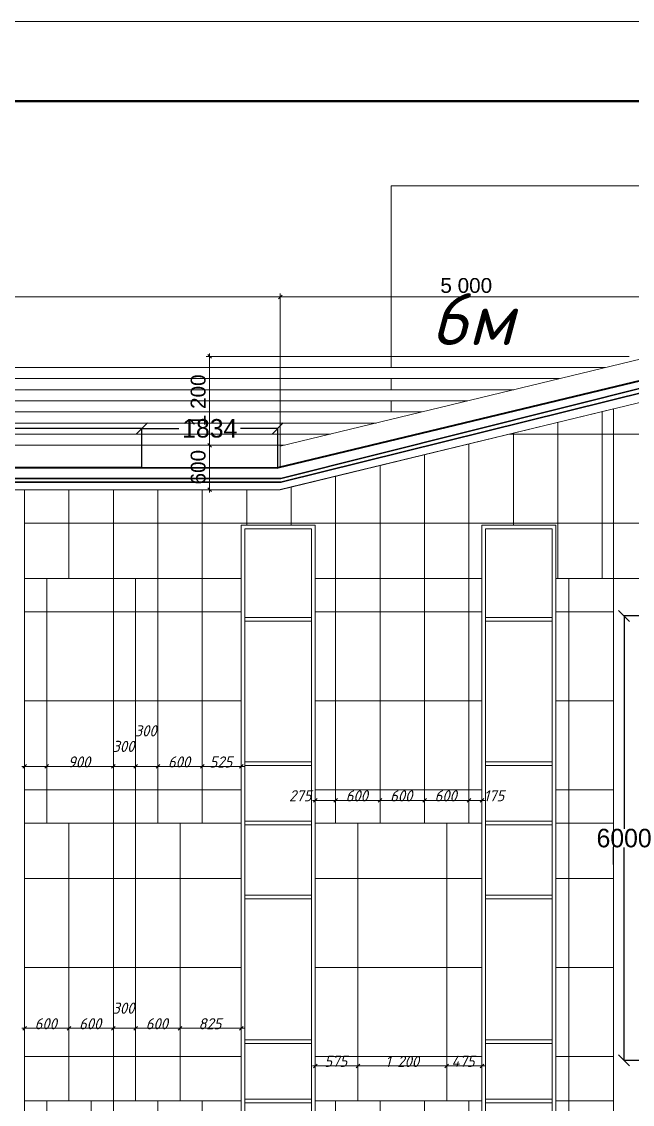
# Model space of a CAD drawing. Header units: millimetres. Extents: x 1499747 to 4230374, y -28481 to 441852.
# Drawn here: x 4100003 to 4108248, y 321294 to 335909 of the extents above; entities that cross this region are included whole.
import ezdxf
from ezdxf.enums import TextEntityAlignment as Align
from ezdxf.xclip import XClip

# ---------------------------------------------------------------- set-up
doc = ezdxf.new("R2010")
doc.units = ezdxf.units.MM
doc.header["$MEASUREMENT"] = 0
doc.header["$XCLIPFRAME"] = 0
doc.layers.add('0_ANNOT_Dimensions', color=7, linetype='Continuous')
for name, color, linetype, lineweight in [('1 Фасад_42_Витражные окна_Ном._пера__1_Ном._пера__7', 7, 'Continuous', 18), ('1 Фасад_42_Витражные окна_Ном._пера__20_Ном._пера__1', 1, 'Continuous', 18), ('1 Фасад_42_Выступы_Ном._пера__1_Ном._пера__7', 7, 'Continuous', 18), ('1 Фасад_42_Двери Archicad_Ном._пера__3_Ном._пера__30', 30, 'Continuous', 18), ('1 Фасад_42_Конструктив - Колонны_Ном._пера__1_Ном._пера__7', 7, 'Continuous', 18), ('1 Фасад_42_Конструктив - Стены Ненесущие Газоблок_Ном._пера__87_Ном._пера__251', 250, 'Continuous', 18), ('1 Фасад_42_Конструктив - Стены Несущие_Ном._пера__1_Ном._пера__7', 7, 'Continuous', 18), ('1 Фасад_42_Отделка керамика_Ном._пера__1_Ном._пера__7', 7, 'Continuous', 18), ('1 Фасад_42_Отделка керамика_Ном._пера__74_Ном._пера__255', 255, 'Continuous', 18), ('1 Фасад_42_Парапет_Ном._пера__20_Ном._пера__1', 1, 'Continuous', 18), ('1 Фасад_42_Размер - Общий_Ном._пера__1_Ном._пера__7', 7, 'Continuous', 18), ('1 Фасад_42_Ребра Навес_Ном._пера__1_Ном._пера__7', 7, 'Continuous', 18), ('1 Фасад_42_Сетка кладки_Ном._пера__102_Ном._пера__9', 9, 'Continuous', 18), ('1 Фасад_42_Сетка кладки_Ном._пера__20_Ном._пера__1', 1, 'Continuous', 18), ('1 Фасад_42_Сетка кладки_Ном._пера__62_Ном._пера__253', 252, 'Continuous', 18), ('Кабель 2х6 mm', 150, 'Continuous', 30)]:
    doc.layers.add(name, color=color, linetype=linetype, lineweight=lineweight)
doc.styles.add('СГЕНЕРИР_СТИЛЬ_1', font='')
doc.styles.add('СГЕНЕРИР_СТИЛЬ_2', font='arial.ttf')
doc.styles.add('СПДС', font='isocpeur.ttf', dxfattribs={"width": 0.9})
doc.styles.add('Текст', font='isocpeui.ttf')
doc.styles.get('СГЕНЕРИР_СТИЛЬ_1').set_extended_font_data('GOST Common', italic=True)
doc.dimstyles.get("Standard").update_dxf_attribs({"dimtxt": 0.18, "dimasz": 0.18, "dimexe": 0.18, "dimexo": 0.0625, "dimgap": 0.09, "dimtad": 0, "dimtih": 1, "dimtoh": 1, "dimdec": 4, "dimzin": 0, "dimdsep": 46, "dimtxsty": 'Standard', "dimcen": 0.09, "dimadec": 0, "dimazin": 0, "dimtfac": 1, "dimtdec": 4, "dimtofl": 0, "dimtmove": 0, "dimatfit": 3, "dimfxl": 1, "dimtolj": 1, "dimtzin": 0, "dimarcsym": 0})

# ---------------------------------------------------------------- blocks, each defined once
blk = doc.blocks.new('Чертеж_5_42', base_point=(1557140, 9891))
at = {"layer": '1 Фасад_42_Витражные окна_Ном._пера__1_Ном._пера__7', "color": 252, "linetype": 'Continuous', "true_color": 0x939598}
for p, q in [((1533165, 54211), (1533395, 54211)), ((1533165, 53691), (1533165, 54211)), ((1533395, 54211), (1534065, 54211)), ((1534065, 54211), (1534065, 53691)), ((1536415, 54211), (1536645, 54211)), ((1536415, 53691), (1536415, 54211)), ((1536645, 54211), (1537315, 54211)), ((1537315, 54211), (1537315, 53691)), ((1533165, 53016), (1533165, 53691)), ((1534065, 53691), (1534065, 53016)), ((1536415, 53016), (1536415, 53691)), ((1537315, 53691), (1537315, 53016)), ((1533165, 52991), (1533165, 53016)), ((1533165, 53016), (1533395, 53016)), ((1533165, 52966), (1533165, 52991)), ((1533165, 51066), (1533165, 52966)), ((1533165, 52966), (1533395, 52966)), ((1533395, 53016), (1534065, 53016)), ((1533395, 52966), (1534065, 52966)), ((1534065, 53016), (1534065, 52991)), ((1534065, 52991), (1534065, 52966)), ((1534065, 52966), (1534065, 51066)), ((1536415, 52991), (1536415, 53016)), ((1536415, 53016), (1536645, 53016)), ((1536415, 52966), (1536415, 52991)), ((1536415, 51066), (1536415, 52966)), ((1536415, 52966), (1536645, 52966)), ((1536645, 53016), (1537315, 53016)), ((1536645, 52966), (1537315, 52966)), ((1537315, 53016), (1537315, 52991)), ((1537315, 52991), (1537315, 52966)), ((1537315, 52966), (1537315, 51066)), ((1533165, 51041), (1533165, 51066)), ((1533165, 51066), (1533395, 51066)), ((1533165, 51016), (1533165, 51041)), ((1533165, 51016), (1533395, 51016)), ((1533165, 50266), (1533165, 51016)), ((1533395, 51066), (1534065, 51066)), ((1533395, 51016), (1534065, 51016)), ((1534065, 51066), (1534065, 51041)), ((1534065, 51041), (1534065, 51016)), ((1534065, 51016), (1534065, 50266)), ((1536415, 51041), (1536415, 51066)), ((1536415, 51066), (1536645, 51066)), ((1536415, 51016), (1536415, 51041)), ((1536415, 51016), (1536645, 51016)), ((1536415, 50266), (1536415, 51016)), ((1536645, 51066), (1537315, 51066)), ((1536645, 51016), (1537315, 51016)), ((1537315, 51066), (1537315, 51041)), ((1537315, 51041), (1537315, 51016)), ((1537315, 51016), (1537315, 50266)), ((1533165, 50266), (1533395, 50266)), ((1533165, 50241), (1533165, 50266)), ((1533165, 50216), (1533165, 50241)), ((1533165, 50216), (1533395, 50216)), ((1533165, 49266), (1533165, 50216)), ((1533395, 50266), (1534065, 50266)), ((1533395, 50216), (1534065, 50216)), ((1534065, 50266), (1534065, 50241)), ((1534065, 50241), (1534065, 50216)), ((1534065, 50216), (1534065, 49266)), ((1536415, 50266), (1536645, 50266)), ((1536415, 50241), (1536415, 50266)), ((1536415, 50216), (1536415, 50241)), ((1536415, 50216), (1536645, 50216)), ((1536415, 49266), (1536415, 50216)), ((1536645, 50266), (1537315, 50266)), ((1536645, 50216), (1537315, 50216)), ((1537315, 50266), (1537315, 50241)), ((1537315, 50241), (1537315, 50216)), ((1537315, 50216), (1537315, 49266)), ((1533165, 49266), (1533395, 49266)), ((1533165, 49241), (1533165, 49266)), ((1533395, 49266), (1534065, 49266)), ((1534065, 49266), (1534065, 49241)), ((1536415, 49266), (1536645, 49266)), ((1536415, 49241), (1536415, 49266)), ((1536645, 49266), (1537315, 49266)), ((1537315, 49266), (1537315, 49241)), ((1533165, 49216), (1533165, 49241)), ((1533165, 47316), (1533165, 49216)), ((1533165, 49216), (1533395, 49216)), ((1533395, 49216), (1534065, 49216)), ((1534065, 49241), (1534065, 49216)), ((1534065, 49216), (1534065, 47316)), ((1536415, 49216), (1536415, 49241)), ((1536415, 47316), (1536415, 49216)), ((1536415, 49216), (1536645, 49216)), ((1536645, 49216), (1537315, 49216)), ((1537315, 49241), (1537315, 49216)), ((1537315, 49216), (1537315, 47316)), ((1533165, 47291), (1533165, 47316)), ((1533165, 47316), (1533395, 47316)), ((1533165, 47266), (1533165, 47291)), ((1533165, 47266), (1533395, 47266)), ((1533165, 46516), (1533165, 47266)), ((1533395, 47316), (1534065, 47316)), ((1533395, 47266), (1534065, 47266)), ((1534065, 47316), (1534065, 47291)), ((1534065, 47291), (1534065, 47266)), ((1534065, 47266), (1534065, 46516)), ((1536415, 47291), (1536415, 47316)), ((1536415, 47316), (1536645, 47316)), ((1536415, 47266), (1536415, 47291)), ((1536415, 47266), (1536645, 47266)), ((1536415, 46516), (1536415, 47266)), ((1536645, 47316), (1537315, 47316)), ((1536645, 47266), (1537315, 47266)), ((1537315, 47316), (1537315, 47291)), ((1537315, 47291), (1537315, 47266)), ((1537315, 47266), (1537315, 46516)), ((1533165, 46516), (1533395, 46516)), ((1533165, 46491), (1533165, 46516)), ((1533165, 46466), (1533165, 46491)), ((1533395, 46516), (1534065, 46516)), ((1534065, 46516), (1534065, 46491)), ((1534065, 46491), (1534065, 46466)), ((1536415, 46516), (1536645, 46516)), ((1536415, 46491), (1536415, 46516)), ((1536415, 46466), (1536415, 46491)), ((1536645, 46516), (1537315, 46516)), ((1537315, 46516), (1537315, 46491)), ((1537315, 46491), (1537315, 46466)), ((1533165, 46466), (1533395, 46466)), ((1533165, 45966), (1533165, 46466)), ((1533395, 46466), (1534065, 46466)), ((1534065, 46466), (1534065, 45966)), ((1536415, 46466), (1536645, 46466)), ((1536415, 45966), (1536415, 46466)), ((1536645, 46466), (1537315, 46466)), ((1537315, 46466), (1537315, 45966))]:
    blk.add_line(p, q, dxfattribs=at)
at = {"layer": '1 Фасад_42_Витражные окна_Ном._пера__20_Ном._пера__1', "color": 252, "linetype": 'Continuous', "true_color": 0x939598}
blk.add_line((1538139, 49917), (1538139, 49681), dxfattribs=at)
at = {"layer": '1 Фасад_42_Выступы_Ном._пера__1_Ном._пера__7', "color": 252, "linetype": 'Continuous', "true_color": 0x939598}
for p, q in [((1530190, 46491), (1530190, 54741)), ((1538140, 53541), (1538690, 53541)), ((1538140, 45941), (1538140, 53541)), ((1530190, 16341), (1530190, 46491))]:
    blk.add_line(p, q, dxfattribs=at)
at = {"layer": '1 Фасад_42_Двери Archicad_Ном._пера__3_Ном._пера__30', "color": 252, "linetype": 'Continuous', "true_color": 0x939598}
for p, q in [((1535140, 57071), (1535140, 57013)), ((1535140, 56977), (1535140, 56919)), ((1535140, 56883), (1535140, 56825)), ((1535140, 56789), (1535140, 56731)), ((1535140, 56695), (1535140, 56637)), ((1535140, 56601), (1535140, 56543)), ((1535140, 56507), (1535140, 56449)), ((1535140, 56412), (1535140, 56391)), ((1535140, 56224), (1535140, 56166)), ((1535140, 56130), (1535140, 56091))]:
    blk.add_line(p, q, dxfattribs=at)
at = {"layer": '1 Фасад_42_Конструктив - Колонны_Ном._пера__1_Ном._пера__7', "color": 252, "linetype": 'Continuous', "true_color": 0x939598}
for p, q in [((1535140, 56391), (1535140, 58841)), ((1535140, 58841), (1535640, 58841)), ((1538090, 58841), (1538590, 58841)), ((1535140, 56091), (1535140, 56241))]:
    blk.add_line(p, q, dxfattribs=at)
at = {"layer": '1 Фасад_42_Конструктив - Стены Ненесущие Газоблок_Ном._пера__87_Ном._пера__251', "color": 252, "linetype": 'Continuous', "true_color": 0x939598}
for p, q in [((1535140, 55791), (1535140, 55941)), ((1535140, 55105), (1535140, 55105))]:
    blk.add_line(p, q, dxfattribs=at)
at = {"layer": '1 Фасад_42_Конструктив - Стены Несущие_Ном._пера__1_Ном._пера__7', "color": 252, "linetype": 'Continuous', "true_color": 0x939598}
for p, q in [((1538090, 58841), (1535640, 58841)), ((1535640, 55226), (1535640, 55226))]:
    blk.add_line(p, q, dxfattribs=at)
at = {"layer": '1 Фасад_42_Отделка керамика_Ном._пера__1_Ном._пера__7', "color": 252, "linetype": 'Continuous', "true_color": 0x939598}
for p, q in [((1538140, 55832), (1533642, 54741)), ((1538140, 55832), (1538140, 53541)), ((1533115, 53541), (1533115, 54261)), ((1533115, 54261), (1534115, 54261)), ((1534115, 54261), (1534115, 53541)), ((1536365, 53541), (1536365, 54261)), ((1536365, 54261), (1537365, 54261)), ((1537365, 54261), (1537365, 53541)), ((1530190, 53541), (1533115, 53541)), ((1533115, 50241), (1533115, 53541)), ((1534115, 53541), (1534115, 50241)), ((1534115, 53541), (1536365, 53541)), ((1536365, 50241), (1536365, 53541)), ((1537365, 53541), (1537365, 50241)), ((1537365, 53541), (1538140, 53541)), ((1537540, 53541), (1537540, 50241)), ((1530490, 50241), (1530790, 50241)), ((1531390, 50241), (1530790, 50241)), ((1530790, 50241), (1530790, 46491)), ((1531390, 46491), (1531390, 50241)), ((1532290, 50241), (1531690, 50241)), ((1531690, 50241), (1531690, 46491)), ((1532290, 46491), (1532290, 50241)), ((1532590, 50241), (1533115, 50241)), ((1533115, 46491), (1533115, 50241)), ((1534115, 50241), (1534115, 46491)), ((1534115, 50241), (1534390, 50241)), ((1535890, 50241), (1534690, 50241)), ((1534690, 50241), (1534690, 46491)), ((1535890, 46491), (1535890, 50241)), ((1536190, 50241), (1536365, 50241)), ((1536365, 46491), (1536365, 50241)), ((1537540, 50241), (1537365, 50241)), ((1537365, 50241), (1537365, 46491)), ((1537540, 50241), (1538140, 50241)), ((1537540, 46491), (1537540, 50241)), ((1530190, 46491), (1530490, 46491)), ((1531090, 46491), (1530490, 46491)), ((1530490, 46491), (1530490, 43191)), ((1531090, 46491), (1531390, 46491)), ((1531090, 43191), (1531090, 46491)), ((1531990, 46491), (1531390, 46491)), ((1531390, 46491), (1531390, 43191)), ((1531990, 46491), (1532290, 46491)), ((1531990, 43191), (1531990, 46491)), ((1532290, 46491), (1532590, 46491)), ((1533115, 46491), (1532590, 46491)), ((1532590, 46491), (1532590, 43191)), ((1533115, 43191), (1533115, 46491)), ((1534390, 46491), (1534115, 46491)), ((1534115, 46491), (1534115, 43191)), ((1534390, 46491), (1534690, 46491)), ((1534390, 43191), (1534390, 46491)), ((1534690, 46491), (1534990, 46491)), ((1535590, 46491), (1534990, 46491)), ((1534990, 46491), (1534990, 43191)), ((1535590, 46491), (1535890, 46491)), ((1535590, 43191), (1535590, 46491)), ((1535890, 46491), (1536190, 46491)), ((1536365, 46491), (1536190, 46491)), ((1536190, 46491), (1536190, 43191)), ((1536365, 43191), (1536365, 46491)), ((1537365, 46491), (1537365, 43191)), ((1537365, 46491), (1537540, 46491)), ((1538140, 46491), (1537540, 46491)), ((1537540, 46491), (1537540, 43191))]:
    blk.add_line(p, q, dxfattribs=at)
at = {"layer": '1 Фасад_42_Отделка керамика_Ном._пера__74_Ном._пера__255', "color": 252, "linetype": 'Continuous', "true_color": 0x939598}
for p, q in [((1530490, 50241), (1530490, 53541)), ((1531390, 53541), (1531390, 50241)), ((1531690, 50241), (1531690, 53541)), ((1531990, 53541), (1531990, 50241)), ((1532590, 50241), (1532590, 53541)), ((1534390, 53541), (1534390, 50241)), ((1534990, 50241), (1534990, 53541)), ((1535590, 53541), (1535590, 50241)), ((1536190, 50241), (1536190, 53541)), ((1530190, 50241), (1530490, 50241)), ((1531390, 50241), (1531690, 50241)), ((1532290, 50241), (1532590, 50241)), ((1534390, 50241), (1534690, 50241)), ((1535890, 50241), (1536190, 50241))]:
    blk.add_line(p, q, dxfattribs=at)
at = {"layer": '1 Фасад_42_Парапет_Ном._пера__20_Ном._пера__1', "color": 252, "linetype": 'Continuous', "true_color": 0x939598}
for p, q in [((1533642, 55327), (1538652, 56541)), ((1533642, 54742), (1538593, 55941)), ((1504941, 55341), (1533642, 55341)), ((1533640, 55327), (1533642, 55327)), ((1533642, 55341), (1533642, 55327)), ((1504941, 54741), (1533640, 54741)), ((1533640, 54741), (1533642, 54742)), ((1533640, 54741), (1533642, 54741)), ((1533642, 54742), (1533642, 54741))]:
    blk.add_line(p, q, dxfattribs=at)
at = {"layer": '1 Фасад_42_Размер - Общий_Ном._пера__1_Ном._пера__7', "color": 252, "linetype": 'Continuous', "true_color": 0x939598}
for p, q in [((1504941, 57343), (1533642, 57343)), ((1533667, 57368), (1533617, 57318)), ((1533667, 57368), (1533617, 57318)), ((1533642, 55041), (1533642, 57390)), ((1533642, 55041), (1533642, 57390)), ((1533642, 57343), (1538652, 57343)), ((1532713, 56516), (1532663, 56566)), ((1532688, 56541), (1532688, 56579)), ((1538352, 56541), (1532641, 56541)), ((1532688, 55341), (1532688, 56541)), ((1533342, 55341), (1532641, 55341)), ((1533342, 55341), (1532641, 55341)), ((1532663, 55366), (1532713, 55316)), ((1532663, 55366), (1532713, 55316)), ((1532688, 54741), (1532688, 55341)), ((1533342, 54741), (1532641, 54741)), ((1532663, 54766), (1532713, 54716)), ((1532688, 54704), (1532688, 54741))]:
    blk.add_line(p, q, dxfattribs=at)
at = {"layer": '1 Фасад_42_Ребра Навес_Ном._пера__1_Ном._пера__7', "color": 252, "linetype": 'Continuous', "true_color": 0x939598}
for p, q in [((1538033, 56391), (1504940, 56391)), ((1537414, 56241), (1504940, 56241)), ((1536795, 56091), (1504940, 56091)), ((1536176, 55941), (1504940, 55941)), ((1535557, 55791), (1504940, 55791)), ((1534938, 55641), (1504940, 55641)), ((1534319, 55491), (1504940, 55491)), ((1533699, 55341), (1533642, 55341))]:
    blk.add_line(p, q, dxfattribs=at)
at = {"layer": '1 Фасад_42_Сетка кладки_Ном._пера__102_Ном._пера__9', "color": 252, "linetype": 'Continuous', "true_color": 0x939598}
for p, q in [((1538140, 55491), (1542945, 55491)), ((1541930, 54291), (1538140, 54291))]:
    blk.add_line(p, q, dxfattribs=at)
at = {"layer": '1 Фасад_42_Сетка кладки_Ном._пера__20_Ном._пера__1', "color": 252, "linetype": 'Continuous', "true_color": 0x939598}
for p, q in [((1530215, 51030), (1530165, 50980)), ((1530190, 50541), (1530190, 51052)), ((1530515, 51030), (1530465, 50980)), ((1530515, 51030), (1530465, 50980)), ((1530490, 50541), (1530490, 51052)), ((1530490, 50541), (1530490, 51052)), ((1531415, 51030), (1531365, 50980)), ((1531415, 51030), (1531365, 50980)), ((1531390, 50541), (1531390, 51052)), ((1531390, 50541), (1531390, 51052)), ((1531715, 51030), (1531665, 50980)), ((1531715, 51030), (1531665, 50980)), ((1531690, 50541), (1531690, 51052)), ((1531690, 50541), (1531690, 51052)), ((1532015, 51030), (1531965, 50980)), ((1532015, 51030), (1531965, 50980)), ((1531990, 50541), (1531990, 51052)), ((1531990, 50541), (1531990, 51052)), ((1532615, 51030), (1532565, 50980)), ((1532615, 51030), (1532565, 50980)), ((1532590, 50541), (1532590, 51052)), ((1532590, 50541), (1532590, 51052)), ((1533090, 50980), (1533140, 51030)), ((1533115, 50541), (1533115, 51052)), ((1530153, 51005), (1530190, 51005)), ((1530190, 51005), (1530490, 51005)), ((1530490, 51005), (1531390, 51005)), ((1531390, 51005), (1531690, 51005)), ((1531690, 51005), (1531990, 51005)), ((1531990, 51005), (1532590, 51005)), ((1532590, 51005), (1533115, 51005)), ((1533115, 51005), (1533153, 51005)), ((1534140, 50572), (1534090, 50522)), ((1534115, 50500), (1534115, 50594)), ((1534415, 50572), (1534365, 50522)), ((1534415, 50572), (1534365, 50522)), ((1534390, 50500), (1534390, 50594)), ((1534390, 50500), (1534390, 50594)), ((1535015, 50572), (1534965, 50522)), ((1535015, 50572), (1534965, 50522)), ((1534990, 50500), (1534990, 50594)), ((1534990, 50500), (1534990, 50594)), ((1535615, 50572), (1535565, 50522)), ((1535615, 50572), (1535565, 50522)), ((1535590, 50500), (1535590, 50594)), ((1535590, 50500), (1535590, 50594)), ((1536215, 50572), (1536165, 50522)), ((1536215, 50572), (1536165, 50522)), ((1536190, 50500), (1536190, 50594)), ((1536190, 50500), (1536190, 50594)), ((1536340, 50522), (1536390, 50572)), ((1536365, 50500), (1536365, 50594)), ((1534078, 50547), (1534115, 50547)), ((1534115, 50547), (1534390, 50547)), ((1534390, 50547), (1534990, 50547)), ((1534990, 50547), (1535590, 50547)), ((1535590, 50547), (1536190, 50547)), ((1536190, 50547), (1536365, 50547)), ((1536365, 50547), (1536403, 50547)), ((1530190, 46791), (1530190, 47518)), ((1530790, 46791), (1530790, 47518)), ((1530790, 46791), (1530790, 47518)), ((1531390, 46791), (1531390, 47518)), ((1531390, 46791), (1531390, 47518)), ((1531690, 46791), (1531690, 47518)), ((1531690, 46791), (1531690, 47518)), ((1532290, 46791), (1532290, 47518)), ((1532290, 46791), (1532290, 47518)), ((1533115, 46791), (1533115, 47518)), ((1530153, 47471), (1530190, 47471)), ((1530215, 47496), (1530165, 47446)), ((1530190, 47471), (1530790, 47471)), ((1530815, 47496), (1530765, 47446)), ((1530815, 47496), (1530765, 47446)), ((1530790, 47471), (1531390, 47471)), ((1531415, 47496), (1531365, 47446)), ((1531415, 47496), (1531365, 47446)), ((1531390, 47471), (1531690, 47471)), ((1531715, 47496), (1531665, 47446)), ((1531715, 47496), (1531665, 47446)), ((1531690, 47471), (1532290, 47471)), ((1532315, 47496), (1532265, 47446)), ((1532315, 47496), (1532265, 47446)), ((1532290, 47471), (1533115, 47471)), ((1533090, 47446), (1533140, 47496)), ((1533115, 47471), (1533153, 47471)), ((1534078, 46962), (1534115, 46962)), ((1534140, 46987), (1534090, 46937)), ((1534115, 46791), (1534115, 47009)), ((1534115, 46962), (1534690, 46962)), ((1534715, 46987), (1534665, 46937)), ((1534715, 46987), (1534665, 46937)), ((1534690, 46791), (1534690, 47009)), ((1534690, 46791), (1534690, 47009)), ((1534690, 46962), (1535890, 46962)), ((1535915, 46987), (1535865, 46937)), ((1535915, 46987), (1535865, 46937)), ((1535890, 46791), (1535890, 47009)), ((1535890, 46791), (1535890, 47009)), ((1535890, 46962), (1536365, 46962)), ((1536340, 46937), (1536390, 46987)), ((1536365, 46791), (1536365, 47009)), ((1536365, 46962), (1536403, 46962))]:
    blk.add_line(p, q, dxfattribs=at)
at = {"layer": '1 Фасад_42_Сетка кладки_Ном._пера__62_Ном._пера__253', "color": 252, "linetype": 'Continuous', "true_color": 0x939598}
for p, q in [((1536734, 55491), (1536735, 55491)), ((1536735, 55491), (1538140, 55491)), ((1530190, 54291), (1538140, 54291)), ((1530190, 53091), (1533115, 53091)), ((1534115, 53091), (1536365, 53091)), ((1537365, 53091), (1538140, 53091)), ((1530190, 51891), (1533115, 51891)), ((1534115, 51891), (1536365, 51891)), ((1537365, 51891), (1538140, 51891)), ((1530190, 50691), (1533115, 50691)), ((1534115, 50691), (1536365, 50691)), ((1537365, 50691), (1538140, 50691)), ((1530190, 49491), (1533115, 49491)), ((1534115, 49491), (1536365, 49491)), ((1537365, 49491), (1538140, 49491)), ((1530190, 48291), (1533115, 48291)), ((1534115, 48291), (1536365, 48291)), ((1537365, 48291), (1538140, 48291)), ((1530190, 47091), (1533115, 47091)), ((1534115, 47091), (1536365, 47091)), ((1537365, 47091), (1538140, 47091))]:
    blk.add_line(p, q, dxfattribs=at)
at = {"layer": '1 Фасад_42_Сетка кладки_Ном._пера__62_Ном._пера__253', "color": 252, "linetype": 'Continuous', "true_color": 0x939598, "flags": 128}
for points in [[(1537990, 53541), (1537990, 55795)], [(1537390, 53541), (1537390, 55650)], [(1536790, 54261), (1536790, 55504)], [(1536190, 53541), (1536190, 55359)], [(1535590, 53541), (1535590, 55214)], [(1534990, 53541), (1534990, 55068)], [(1534390, 53541), (1534390, 54923)], [(1530190, 53541), (1530190, 54741)], [(1530790, 53541), (1530790, 54741)], [(1531390, 53541), (1531390, 54741)], [(1531990, 53541), (1531990, 54741)], [(1532590, 53541), (1532590, 54741)], [(1533190, 54261), (1533190, 54741)], [(1533790, 54261), (1533790, 54777)]]:
    blk.add_lwpolyline(points, dxfattribs=at)
at = {"layer": '1 Фасад_42_Размер - Общий_Ном._пера__1_Ном._пера__7', "color": 252, "linetype": 'Continuous', "true_color": 0x939598, "insert": (1535804, 57395), "char_height": 200, "attachment_point": 7, "style": 'СГЕНЕРИР_СТИЛЬ_2'}
blk.add_mtext('\\A1;{\\pql;\\fArial|b0|i0|c204|p0;\\W1.000000;5 000}', dxfattribs=at)
at = {"layer": '1 Фасад_42_Размер - Общий_Ном._пера__1_Ном._пера__7', "color": 252, "linetype": 'Continuous', "true_color": 0x939598, "char_height": 200, "attachment_point": 7, "rotation": 90, "style": 'СГЕНЕРИР_СТИЛЬ_2'}
for s, insert in [('\\A1;{\\pql;\\fArial|b0|i0|c204|p0;\\W1.000000;1\xa0200}', (1532636, 55598)), ('\\A1;{\\pql;\\fArial|b0|i0|c204|p0;\\W1.000000;600}', (1532636, 54812))]:
    blk.add_mtext(s, dxfattribs=dict(at, insert=insert))
at = {"layer": '1 Фасад_42_Сетка кладки_Ном._пера__20_Ном._пера__1', "color": 252, "linetype": 'Continuous', "true_color": 0x939598, "char_height": 150, "attachment_point": 7, "style": 'СГЕНЕРИР_СТИЛЬ_1'}
for s, insert in [('\\A1;{\\pql;\\fGOST Common|b0|i1|c204|p0;\\W1.000000;300}', (1531676, 51411)), ('\\A1;{\\pql;\\fGOST Common|b0|i1|c204|p0;\\W1.000000;300}', (1531376, 51201)), ('\\A1;{\\pql;\\fGOST Common|b0|i1|c204|p0;\\W1.000000;900}', (1530776, 50991)), ('\\A1;{\\pql;\\fGOST Common|b0|i1|c204|p0;\\W1.000000;600}', (1532126, 50991)), ('\\A1;{\\pql;\\fGOST Common|b0|i1|c204|p0;\\W1.000000;525}', (1532688, 50991)), ('\\A1;{\\pql;\\fGOST Common|b0|i1|c204|p0;\\W1.000000;275}', (1533761, 50535)), ('\\A1;{\\pql;\\fGOST Common|b0|i1|c204|p0;\\W1.000000;600}', (1534526, 50533)), ('\\A1;{\\pql;\\fGOST Common|b0|i1|c204|p0;\\W1.000000;600}', (1535126, 50533)), ('\\A1;{\\pql;\\fGOST Common|b0|i1|c204|p0;\\W1.000000;600}', (1535726, 50533)), ('\\A1;{\\pql;\\fGOST Common|b0|i1|c204|p0;\\W1.000000;175}', (1536390, 50535)), ('\\A1;{\\pql;\\fGOST Common|b0|i1|c204|p0;\\W1.000000;300}', (1531376, 47667)), ('\\A1;{\\pql;\\fGOST Common|b0|i1|c204|p0;\\W1.000000;600}', (1530326, 47457)), ('\\A1;{\\pql;\\fGOST Common|b0|i1|c204|p0;\\W1.000000;600}', (1530926, 47457)), ('\\A1;{\\pql;\\fGOST Common|b0|i1|c204|p0;\\W1.000000;600}', (1531826, 47457)), ('\\A1;{\\pql;\\fGOST Common|b0|i1|c204|p0;\\W1.000000;825}', (1532538, 47457)), ('\\A1;{\\pql;\\fGOST Common|b0|i1|c204|p0;\\W1.000000;575}', (1534238, 46950)), ('\\A1;{\\pql;\\fGOST Common|b0|i1|c204|p0;\\W1.000000;1\xa0200}', (1535060, 46948)), ('\\A1;{\\pql;\\fGOST Common|b0|i1|c204|p0;\\W1.000000;475}', (1535955, 46950))]:
    blk.add_mtext(s, dxfattribs=dict(at, insert=insert))
blk = doc.blocks.new('_Oblique')
at = {"color": 0, "linetype": 'ByBlock', "lineweight": -2}
blk.add_line((-0.5, -0.5), (0.5, 0.5), dxfattribs=at)
blk = doc.blocks.new('*D779')
at = {"layer": '0_ANNOT_Dimensions', "color": 0, "lineweight": -2, "transparency": 16777216}
for p, q in [((4095626, 329891), (4095626, 330418)), ((4095626, 330418), (4098230, 330418)), ((4101626, 330418), (4099022, 330418)), ((4101626, 329891), (4101626, 330418))]:
    blk.add_line(p, q, dxfattribs=at)
at = {"layer": 'Defpoints', "color": 0, "lineweight": 30, "transparency": 16777216}
for p in [(4101626, 330418), (4095626, 329891), (4101626, 329891)]:
    blk.add_point(p, dxfattribs=at)
at = {"layer": '0_ANNOT_Dimensions', "color": 0, "lineweight": -2, "transparency": 16777216, "xscale": 150, "yscale": 150, "zscale": 150, "rotation": 180}
blk.add_blockref('_Oblique', (4095626, 330418), dxfattribs=at)
at = {"layer": '0_ANNOT_Dimensions', "color": 0, "lineweight": -2, "transparency": 16777216, "xscale": 150, "yscale": 150, "zscale": 150}
blk.add_blockref('_Oblique', (4101626, 330418), dxfattribs=at)
at = {"layer": '0_ANNOT_Dimensions', "color": 0, "lineweight": 25, "transparency": 16777216, "insert": (4098626, 330418), "char_height": 250, "attachment_point": 5}
blk.add_mtext('\\A1;6000', dxfattribs=at)
blk = doc.blocks.new('*D781')
at = {"layer": '0_ANNOT_Dimensions', "color": 0, "lineweight": -2, "transparency": 16777216}
for p, q in [((4101626, 329891), (4101626, 330418)), ((4101626, 330418), (4102126, 330418)), ((4103460, 330418), (4102960, 330418)), ((4103460, 329889), (4103460, 330418))]:
    blk.add_line(p, q, dxfattribs=at)
at = {"layer": 'Defpoints', "color": 0, "lineweight": 30, "transparency": 16777216}
for p in [(4103460, 330418), (4101626, 329891), (4103460, 329889)]:
    blk.add_point(p, dxfattribs=at)
at = {"layer": '0_ANNOT_Dimensions', "color": 0, "lineweight": -2, "transparency": 16777216, "xscale": 150, "yscale": 150, "zscale": 150, "rotation": 180}
blk.add_blockref('_Oblique', (4101626, 330418), dxfattribs=at)
at = {"layer": '0_ANNOT_Dimensions', "color": 0, "lineweight": -2, "transparency": 16777216, "xscale": 150, "yscale": 150, "zscale": 150}
blk.add_blockref('_Oblique', (4103460, 330418), dxfattribs=at)
at = {"layer": '0_ANNOT_Dimensions', "color": 0, "lineweight": 25, "transparency": 16777216, "insert": (4102543, 330418), "char_height": 250, "attachment_point": 5}
blk.add_mtext('\\A1;1834', dxfattribs=at)
blk = doc.blocks.new('*D772')
at = {"layer": '0_ANNOT_Dimensions', "color": 0, "lineweight": -2, "transparency": 16777216}
for p, q in [((4108492, 327887), (4108136, 327887)), ((4108137, 327887), (4108137, 325012)), ((4108137, 321887), (4108137, 324762)), ((4108492, 321887), (4108136, 321887))]:
    blk.add_line(p, q, dxfattribs=at)
at = {"layer": 'Defpoints', "color": 0, "lineweight": 30, "transparency": 16777216}
for p in [(4108492, 327887), (4108137, 321887), (4108492, 321887)]:
    blk.add_point(p, dxfattribs=at)
at = {"layer": '0_ANNOT_Dimensions', "color": 0, "lineweight": -2, "transparency": 16777216, "xscale": 150, "yscale": 150, "zscale": 150}
for p, rotation in [((4108137, 327887), 90), ((4108137, 321887), 270)]:
    blk.add_blockref('_Oblique', p, dxfattribs=dict(at, rotation=rotation))
at = {"layer": '0_ANNOT_Dimensions', "color": 0, "lineweight": 25, "transparency": 16777216, "insert": (4108137, 324887), "char_height": 250, "attachment_point": 5}
blk.add_mtext('\\A1;6000', dxfattribs=at)
blk = doc.blocks.new('*U32')
at = {"lineweight": 0}
blk.add_lwpolyline([(-415, -5), (5, -5), (5, 292), (-415, 292)], close=True, dxfattribs=at)
at = {"color": 0, "linetype": 'Continuous', "lineweight": 50}
blk.add_lwpolyline([(-395, 287), (0, 287), (0, 0), (-395, 0)], close=True, dxfattribs=at)
at = {"style": 'СПДС'}
for tag, p in [('ШИФР_ПРОЕКТА_ЛИСТ2', (-65, 7.5)), ('ЛИСТ_второй', (-5, 5))]:
    blk.add_attdef(tag, text='', height=2.5, dxfattribs=at).set_placement(p, align=Align.MIDDLE_CENTER)

msp = doc.modelspace()

# ---------------------------------------------------------------- block references
at = {"layer": 'Кабель 2х6 mm', "lineweight": 35}
ref = msp.add_blockref('Чертеж_5_42', (4126992.37118, 284741.18999), dxfattribs=at)
XClip(ref).set_block_clipping_path([(1496000, -1299.0576434789), (1580000, 60181.6414690267)])

# ---------------------------------------------------------------- next in the draw order: linework, layer by layer
at = {"layer": 'Кабель 2х6 mm', "color": 116, "lineweight": 40, "true_color": 0x136734}
for points in [[(4109318.08532, 331091.52202), (4108484.36047, 331091.34946), (4103460.04763, 329888.56981)], [(4095626.34956, 329891.22915), (4101626.34956, 329891.22915)]]:
    msp.add_lwpolyline(points, dxfattribs=at)
at = {"layer": 'Кабель 2х6 mm', "lineweight": 35}
for points in [[(4094381.00573, 330191.11168), (4094381.00573, 329691.17935), (4103503.01152, 329691.17935), (4108476.63971, 330925.22897), (4108476.63971, 327732.64992)], [(4108542.37118, 327841.18998), (4108542.37118, 331007.10203), (4103503.01152, 329742.66935), (4094542.00197, 329742.66935), (4094542.00197, 330191.11168)]]:
    msp.add_lwpolyline(points, dxfattribs=at)
at = {"layer": 'Кабель 2х6 mm', "color": 85, "lineweight": 40, "true_color": 0x58ba48}
msp.add_lwpolyline([(4101626.34956, 329891.22915), (4103460.04763, 329888.56981)], dxfattribs=at)

# ---------------------------------------------------------------- next in the draw order: block references
at = {"lineweight": 0, "xscale": 215.0767254341117, "yscale": 215.0767254341117, "zscale": 215.0767254341117}
msp.add_blockref('*U32', (4149914.42377, 273106.80966), dxfattribs=at)

# ---------------------------------------------------------------- next in the draw order: texts
at = {"color": 18, "lineweight": 50, "true_color": 0x000000, "insert": (4105523.17898, 332244.38728), "char_height": 700, "width": 12874.2351114, "attachment_point": 1, "style": 'Текст'}
msp.add_mtext('6м', dxfattribs=at)

# ---------------------------------------------------------------- next in the draw order: dimensions: what is measured, and where the dimension line sits
at = {"layer": '0_ANNOT_Dimensions', "lineweight": 25}
for base, p1, p2, picture, middle in [((4101626.34956, 330417.80032), (4095626.34956, 329891.22915), (4101626.34956, 329891.22915), '*D779', (4098626.34956, 330417.80032)), ((4103460.04763, 330417.98032), (4101626.34956, 329891.22915), (4103460.04763, 329888.56981), '*D781', (4102543.1986, 330417.98032))]:
    dim = msp.add_linear_dim(base=base, p1=p1, p2=p2, dimstyle='Standard', override={"dimtxt": 250, "dimasz": 150, "dimdec": 0, "dimblk1": 'Oblique', "dimblk2": 'Oblique', "dimsah": 1}, dxfattribs=at)
    dim.commit()
    dim.dimension.update_dxf_attribs({"geometry": picture, "text_midpoint": middle})
dim = msp.add_linear_dim(base=(4108136.57642, 321886.63551), p1=(4108492.38819, 327886.67467), p2=(4108492.38819, 321886.63551), angle=90, dimstyle='Standard', override={"dimtxt": 250, "dimasz": 150, "dimdec": 0, "dimblk1": 'Oblique', "dimblk2": 'Oblique', "dimsah": 1}, dxfattribs=at)
dim.commit()
dim.dimension.update_dxf_attribs({"geometry": '*D772', "text_midpoint": (4108136.57642, 324886.65509)})

doc.saveas('drawing.dxf')
